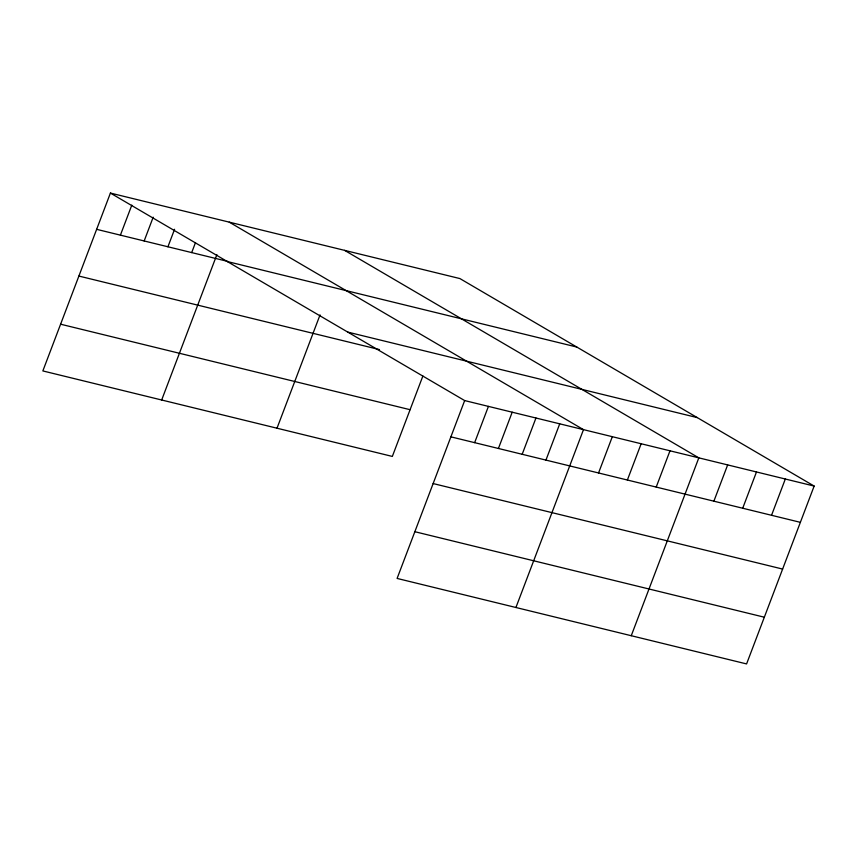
<?xml version="1.0" encoding="UTF-8"?>
<svg xmlns="http://www.w3.org/2000/svg" width="857" height="857" viewBox="0 0 857 857"><rect width="100%" height="100%" fill="white"/><g stroke="black" fill="none" stroke-linecap="round" stroke-linejoin="round"><path stroke-width="1.29" d="M110.414 193.071L464.665 400.573L397.102 578.432L746.586 663.929L814.15 486.069L459.898 278.568L110.414 193.071L42.85 370.931L392.335 456.427L422.887 375.998M120.398 235.15L131.807 205.134M144.169 240.956L153.189 217.196M167.929 246.773L174.582 229.269M191.7 252.59L195.492 242.585M161.673 399.994L216.885 254.647M277.004 428.211L320.047 314.894M474.649 442.651L488.426 406.389M498.42 448.468L512.197 412.206M522.181 454.285L535.957 418.012M545.952 460.091L559.728 423.829M515.925 607.506L583.488 429.646L229.237 222.134M598.55 472.968L612.327 436.695M627.378 480.016L641.154 443.755M656.216 487.065L669.992 450.803M631.255 635.723L698.819 457.863L344.568 250.351M713.881 501.174L727.657 464.912M742.708 508.233L756.485 471.961M771.546 515.282L785.323 479.02M96.637 229.333L227.994 261.471M227.319 261.546L576.804 347.042M347.76 332.098L697.244 417.595M78.887 276.061L379.48 349.592M464.665 400.573L814.15 486.069M60.601 324.203L410.085 409.7M450.889 436.845L800.374 522.341M433.139 483.562L782.623 569.069M414.852 531.704L764.337 617.211"/></g></svg>
